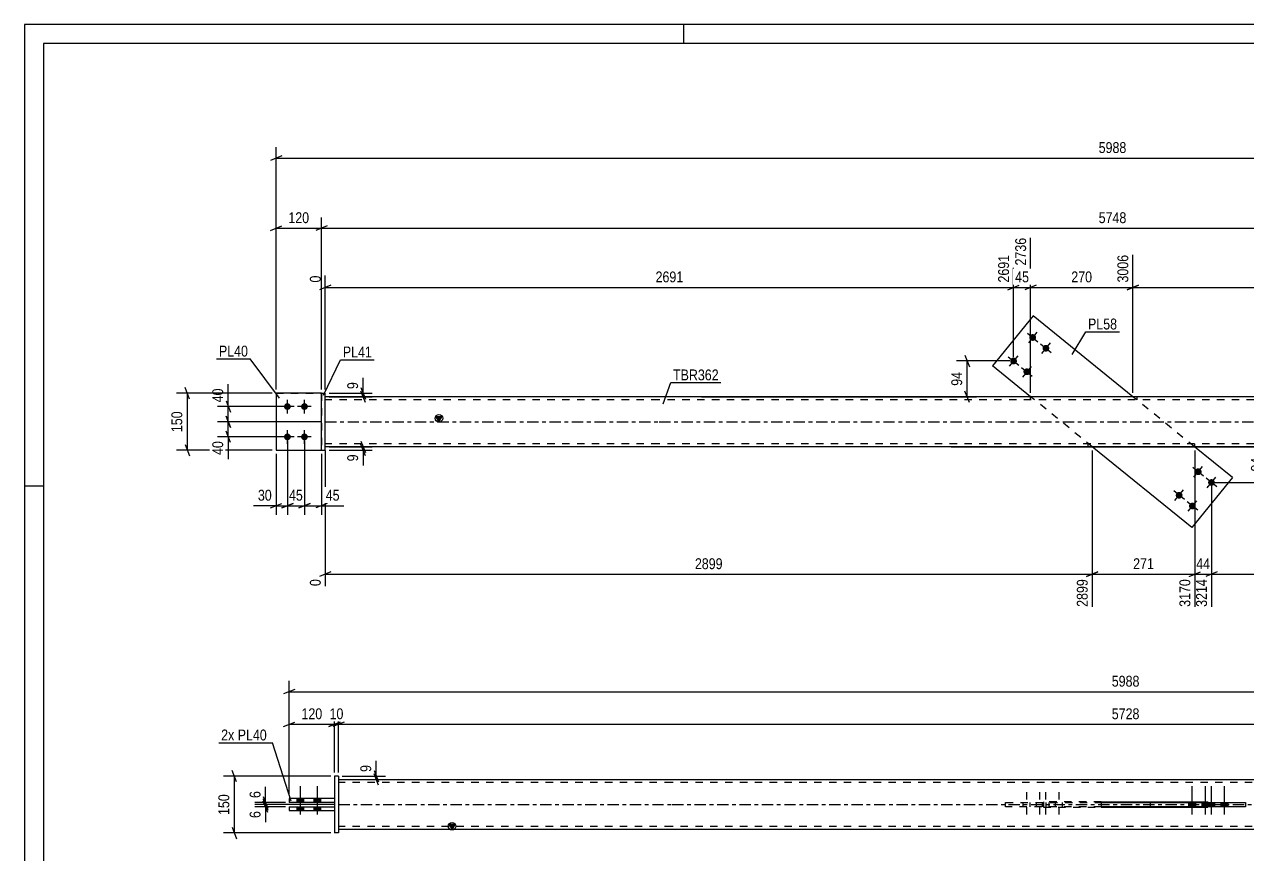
# Model space of a CAD drawing. Header units: millimetres. Extents: x 0 to 594, y 0 to 420.
# Drawn here: x 0 to 322.8, y 200.7 to 420 of the extents above; entities that cross this region are included whole.
import ezdxf

# ---------------------------------------------------------------- set-up
doc = ezdxf.new("R2010")
doc.units = ezdxf.units.MM
doc.linetypes.add('DXK_LINE_DOT2', pattern=[3.9198, 1.9599, -1.9599])
doc.linetypes.add('DXK_LINE_DOT3', pattern=[5.9187, 2.979, -0.9799, 0.9799, -0.9799])
doc.styles.add('Arial Narrow', font='ARIALN.TTF', dxfattribs={"height": 0.2})

# ---------------------------------------------------------------- blocks, each defined once
blk = doc.blocks.new('Unknown-580570090-1163')
at = {"color": 5, "linetype": 'Continuous'}
for p, q in [((594, 420), (0, 420)), ((0, 420), (0, 0)), ((174, 415), (174, 420)), ((589, 415), (5, 415)), ((5, 415), (5, 5)), ((5, 298), (0, 298))]:
    blk.add_line(p, q, dxfattribs=at)
blk = doc.blocks.new('Part-580570090-1989 - 1977')
at = {"linetype": 'Continuous'}
blk.add_hatch(color=2, dxfattribs=at).paths.add_polyline_path([(112.85, 207.32), (112.05, 208.72), (113.65, 208.72)])
at = {"color": 2, "linetype": 'Continuous'}
for p, q in [((82.85, 220.52), (170.85, 220.52)), ((170.95, 220.52), (410.29, 220.52)), ((284.18, 214.62), (284.18, 213.22)), ((284.18, 214.62), (312.34, 214.62)), ((284.18, 213.22), (312.34, 213.22)), ((297.06, 214.62), (297.06, 214.52)), ((297.06, 213.22), (297.06, 213.32)), ((312.34, 214.62), (312.34, 214.52)), ((312.34, 213.22), (312.34, 213.32)), ((170.85, 207.32), (82.85, 207.32)), ((112.85, 207.32), (112.05, 208.72)), ((112.05, 208.72), (113.65, 208.72)), ((113.65, 208.72), (112.85, 207.32)), ((410.29, 207.32), (170.95, 207.32))]:
    blk.add_line(p, q, dxfattribs=at)
at = {"color": 7, "linetype": 'DXK_LINE_DOT2'}
for p, q in [((82.85, 220.52), (82.85, 207.32)), ((170.85, 219.72), (82.85, 219.72)), ((410.29, 219.72), (170.95, 219.72)), ((268.9, 214.62), (268.9, 213.22)), ((284.18, 214.62), (268.9, 214.62)), ((268.9, 213.22), (284.18, 213.22)), ((297.06, 214.52), (297.06, 213.32)), ((312.34, 214.52), (312.34, 213.32)), ((170.85, 208.12), (82.85, 208.12)), ((410.29, 208.12), (170.95, 208.12))]:
    blk.add_line(p, q, dxfattribs=at)
at = {"color": 7, "linetype": 'DXK_LINE_DOT3'}
for p, q in [((82.85, 213.92), (170.85, 213.92)), ((170.95, 213.92), (410.29, 213.92))]:
    blk.add_line(p, q, dxfattribs=at)
at = {"color": 2, "linetype": 'Continuous'}
blk.add_circle((112.85, 208.22), 1, dxfattribs=at)
blk = doc.blocks.new('Part-580570090-2005 - 1977')
at = {"color": 2, "linetype": 'Continuous'}
for p, q in [((69.85, 213.32), (69.85, 212.32)), ((69.85, 213.32), (81.85, 213.32)), ((81.85, 213.32), (81.85, 212.32)), ((69.85, 212.32), (81.85, 212.32))]:
    blk.add_line(p, q, dxfattribs=at)
blk = doc.blocks.new('Part-580570090-2010 - 1977')
at = {"color": 2, "linetype": 'Continuous'}
for p, q in [((69.85, 215.52), (69.85, 214.52)), ((81.85, 215.52), (69.85, 215.52)), ((81.85, 214.52), (69.85, 214.52)), ((81.85, 215.52), (81.85, 214.52))]:
    blk.add_line(p, q, dxfattribs=at)
blk = doc.blocks.new('Part-580570090-2013 - 1977')
at = {"color": 2, "linetype": 'Continuous'}
for p, q in [((82.85, 221.42), (81.85, 221.42)), ((81.85, 221.42), (81.85, 206.42)), ((82.85, 221.42), (82.85, 206.42)), ((82.85, 206.42), (81.85, 206.42))]:
    blk.add_line(p, q, dxfattribs=at)
blk = doc.blocks.new('Part-580570090-2016 - 1977')
at = {"color": 7, "linetype": 'DXK_LINE_DOT2'}
for p, q in [((258.95, 213.32), (258.95, 214.52)), ((258.95, 214.52), (284.18, 214.52)), ((284.18, 213.32), (258.95, 213.32)), ((269.66, 213.32), (269.66, 214.52))]:
    blk.add_line(p, q, dxfattribs=at)
at = {"color": 2, "linetype": 'Continuous'}
for p, q in [((284.18, 214.52), (322.29, 214.52)), ((322.29, 213.32), (284.18, 213.32)), ((311.58, 213.32), (311.58, 214.52)), ((322.29, 214.52), (322.29, 213.32))]:
    blk.add_line(p, q, dxfattribs=at)
blk = doc.blocks.new('Bolt-580570090-2018 - 1977')
at = {"linetype": 'Continuous'}
for points in [[(71.95, 214.52), (73.75, 214.52), (73.75, 215.52), (71.95, 215.52)], [(71.95, 214.52), (73.75, 214.52), (73.75, 215.52), (71.95, 215.52)], [(71.95, 212.32), (73.75, 212.32), (73.75, 213.32), (71.95, 213.32)], [(71.95, 212.32), (73.75, 212.32), (73.75, 213.32), (71.95, 213.32)], [(76.45, 214.52), (78.25, 214.52), (78.25, 215.52), (76.45, 215.52)], [(76.45, 214.52), (78.25, 214.52), (78.25, 215.52), (76.45, 215.52)], [(76.45, 212.32), (78.25, 212.32), (78.25, 213.32), (76.45, 213.32)], [(76.45, 212.32), (78.25, 212.32), (78.25, 213.32), (76.45, 213.32)]]:
    blk.add_hatch(color=1, dxfattribs=at).paths.add_polyline_path(points)
at = {"color": 1, "linetype": 'Continuous'}
for p, q in [((72.85, 211.32), (72.85, 218.82)), ((72.85, 211.32), (72.85, 218.82)), ((77.35, 211.32), (77.35, 218.82)), ((77.35, 211.32), (77.35, 218.82)), ((71.95, 214.52), (71.95, 215.52)), ((71.95, 214.52), (71.95, 215.52)), ((71.95, 212.32), (71.95, 213.32)), ((71.95, 212.32), (71.95, 213.32)), ((73.75, 214.52), (73.75, 215.52)), ((73.75, 214.52), (73.75, 215.52)), ((73.75, 212.32), (73.75, 213.32)), ((73.75, 212.32), (73.75, 213.32)), ((76.45, 214.52), (76.45, 215.52)), ((76.45, 214.52), (76.45, 215.52)), ((76.45, 212.32), (76.45, 213.32)), ((76.45, 212.32), (76.45, 213.32)), ((78.25, 214.52), (78.25, 215.52)), ((78.25, 214.52), (78.25, 215.52)), ((78.25, 212.32), (78.25, 213.32)), ((78.25, 212.32), (78.25, 213.32))]:
    blk.add_line(p, q, dxfattribs=at)
blk = doc.blocks.new('Bolt-580570090-2019 - 1977')
at = {"color": 1, "linetype": 'DXK_LINE_DOT2'}
for p, q in [((264.5, 211.32), (264.5, 218.82)), ((268, 211.32), (268, 218.82)), ((269.54, 211.32), (269.54, 218.82)), ((273.04, 211.32), (273.04, 218.82)), ((263.6, 213.32), (263.6, 214.52)), ((265.4, 213.32), (265.4, 214.52)), ((267.1, 213.32), (267.1, 214.52)), ((268.64, 213.32), (268.64, 214.52)), ((268.9, 213.32), (268.9, 214.52)), ((270.44, 213.32), (270.44, 214.52)), ((272.14, 213.32), (272.14, 214.52)), ((273.94, 213.32), (273.94, 214.52))]:
    blk.add_line(p, q, dxfattribs=at)
blk = doc.blocks.new('Bolt-580570090-2020 - 1977')
at = {"linetype": 'Continuous'}
for points in [[(307.3, 213.32), (309.1, 213.32), (309.1, 214.52), (307.3, 214.52)], [(310.8, 213.32), (312.6, 213.32), (312.6, 214.52), (310.8, 214.52)], [(312.34, 213.32), (314.14, 213.32), (314.14, 214.52), (312.34, 214.52)], [(315.84, 213.32), (317.64, 213.32), (317.64, 214.52), (315.84, 214.52)]]:
    blk.add_hatch(color=1, dxfattribs=at).paths.add_polyline_path(points)
at = {"color": 1, "linetype": 'Continuous'}
for p, q in [((308.2, 211.32), (308.2, 218.82)), ((311.7, 211.32), (311.7, 218.82)), ((313.24, 211.32), (313.24, 218.82)), ((316.74, 211.32), (316.74, 218.82)), ((307.3, 213.32), (307.3, 214.52)), ((309.1, 213.32), (309.1, 214.52)), ((310.8, 213.32), (310.8, 214.52)), ((312.34, 213.32), (312.34, 214.52)), ((312.6, 213.32), (312.6, 214.52)), ((314.14, 213.32), (314.14, 214.52)), ((315.84, 213.32), (315.84, 214.52)), ((317.64, 213.32), (317.64, 214.52))]:
    blk.add_line(p, q, dxfattribs=at)
blk = doc.blocks.new('Part-580570090-1443 - 1403')
at = {"linetype": 'Continuous'}
blk.add_hatch(color=2, dxfattribs=at).paths.add_polyline_path([(109.39, 315.06), (108.59, 316.46), (110.19, 316.46)])
at = {"color": 2, "linetype": 'Continuous'}
for p, q in [((167.39, 321.66), (79.39, 321.66)), ((406.83, 321.66), (167.49, 321.66)), ((109.39, 315.06), (108.59, 316.46)), ((108.59, 316.46), (110.19, 316.46)), ((110.19, 316.46), (109.39, 315.06)), ((167.39, 308.46), (79.39, 308.46)), ((406.83, 308.46), (167.49, 308.46))]:
    blk.add_line(p, q, dxfattribs=at)
at = {"color": 7, "linetype": 'DXK_LINE_DOT2'}
for p, q in [((79.39, 308.46), (79.39, 321.66)), ((167.39, 320.86), (79.39, 320.86)), ((406.83, 320.86), (167.49, 320.86)), ((265.44, 321.66), (265.44, 320.86)), ((293.6, 321.66), (293.6, 320.86)), ((167.39, 309.26), (79.39, 309.26)), ((406.83, 309.26), (167.49, 309.26)), ((280.72, 308.46), (280.72, 309.26)), ((308.88, 308.46), (308.88, 309.26))]:
    blk.add_line(p, q, dxfattribs=at)
at = {"color": 7, "linetype": 'DXK_LINE_DOT3'}
for p, q in [((79.39, 315.06), (167.39, 315.06)), ((167.49, 315.06), (406.83, 315.06))]:
    blk.add_line(p, q, dxfattribs=at)
at = {"color": 2, "linetype": 'Continuous'}
blk.add_circle((109.39, 315.96), 1, dxfattribs=at)
blk = doc.blocks.new('Part-580570090-1475 - 1403')
at = {"color": 7, "linetype": 'DXK_LINE_DOT2'}
for p, q in [((66.39, 322.56), (66.39, 307.56)), ((66.39, 322.56), (78.39, 322.56)), ((78.39, 322.56), (78.39, 307.56)), ((66.39, 307.56), (78.39, 307.56))]:
    blk.add_line(p, q, dxfattribs=at)
blk = doc.blocks.new('Bolt-580570090-1411 - 1403')
at = {"linetype": 'Continuous'}
for points in [[(309.21, 301.15, -1), (310.35, 302.55, -1)], [(312.71, 298.31, -1), (313.84, 299.71, -1)], [(304.17, 294.94, -1), (305.31, 296.33, -1)], [(307.67, 292.1, -1), (308.8, 293.5, -1)]]:
    blk.add_hatch(color=1, dxfattribs=at).paths.add_polyline_path(points)
at = {"color": 1, "linetype": 'Continuous'}
for p, q in [((311.18, 300.71), (308.38, 302.98)), ((308.65, 300.45), (310.92, 303.24)), ((312.14, 297.61), (314.41, 300.41)), ((303.61, 294.24), (305.87, 297.03)), ((314.67, 297.88), (311.88, 300.15)), ((306.14, 294.5), (303.34, 296.77)), ((309.63, 291.67), (306.84, 293.93)), ((307.1, 291.4), (309.37, 294.2))]:
    blk.add_line(p, q, dxfattribs=at)
blk = doc.blocks.new('Bolt-580570090-1412 - 1403')
at = {"linetype": 'Continuous'}
for points in [[(266.65, 338.01, -1), (265.51, 336.61, -1)], [(270.14, 335.17, -1), (269.01, 333.78, -1)], [(261.61, 331.8, -1), (260.47, 330.4, -1)], [(265.1, 328.96, -1), (263.97, 327.56, -1)]]:
    blk.add_hatch(color=1, dxfattribs=at).paths.add_polyline_path(points)
at = {"color": 1, "linetype": 'Continuous'}
for p, q in [((264.68, 338.45), (267.48, 336.18)), ((267.22, 338.71), (264.95, 335.91)), ((270.71, 335.87), (268.44, 333.08)), ((262.18, 332.5), (259.91, 329.7)), ((268.18, 335.61), (270.97, 333.34)), ((259.64, 332.23), (262.44, 329.96)), ((263.14, 329.4), (265.93, 327.13)), ((265.67, 329.66), (263.4, 326.87))]:
    blk.add_line(p, q, dxfattribs=at)
blk = doc.blocks.new('Part-580570090-1490 - 1403')
at = {"color": 2, "linetype": 'Continuous'}
for p, q in [((66.39, 322.56), (66.39, 307.56)), ((78.39, 322.56), (66.39, 322.56)), ((66.39, 307.56), (78.39, 307.56))]:
    blk.add_line(p, q, dxfattribs=at)
at = {"color": 7, "linetype": 'DXK_LINE_DOT2'}
blk.add_line((78.39, 307.56), (78.39, 322.56), dxfattribs=at)
blk = doc.blocks.new('Part-580570090-1505 - 1403')
at = {"color": 2, "linetype": 'Continuous'}
for p, q in [((78.39, 307.56), (78.39, 322.56)), ((78.39, 322.56), (79.39, 322.56)), ((79.39, 307.56), (79.39, 322.56)), ((78.39, 307.56), (79.39, 307.56))]:
    blk.add_line(p, q, dxfattribs=at)
blk = doc.blocks.new('Part-580570090-1520 - 1403')
at = {"color": 2, "linetype": 'Continuous'}
for p, q in [((266.2, 343.01), (255.49, 329.81)), ((292.51, 321.66), (266.2, 343.01)), ((265.54, 321.66), (255.49, 329.81)), ((308.12, 287.1), (281.8, 308.46)), ((318.83, 300.3), (308.78, 308.46)), ((318.83, 300.3), (308.12, 287.1))]:
    blk.add_line(p, q, dxfattribs=at)
at = {"color": 7, "linetype": 'DXK_LINE_DOT2'}
for p, q in [((281.8, 308.46), (265.54, 321.66)), ((308.78, 308.46), (292.51, 321.66))]:
    blk.add_line(p, q, dxfattribs=at)
blk = doc.blocks.new('Bolt-580570090-1522 - 1403')
at = {"linetype": 'Continuous'}
for points in [[(69.39, 318.16, -1), (69.39, 319.96, -1)], [(73.89, 318.16, -1), (73.89, 319.96, -1)], [(69.39, 310.16, -1), (69.39, 311.96, -1)], [(73.89, 310.16, -1), (73.89, 311.96, -1)]]:
    blk.add_hatch(color=1, dxfattribs=at).paths.add_polyline_path(points)
at = {"color": 1, "linetype": 'Continuous'}
for p, q in [((69.39, 317.26), (69.39, 320.86)), ((73.89, 317.26), (73.89, 320.86)), ((71.19, 319.06), (67.59, 319.06)), ((75.69, 319.06), (72.09, 319.06)), ((71.19, 311.06), (67.59, 311.06)), ((69.39, 309.26), (69.39, 312.86)), ((75.69, 311.06), (72.09, 311.06)), ((73.89, 309.26), (73.89, 312.86))]:
    blk.add_line(p, q, dxfattribs=at)
blk = doc.blocks.new('StraightDimension-580570090-2133 - 1977')
at = {"color": 7, "linetype": 'Continuous'}
for p, q in [((84.35, 235.73), (81.35, 234.53)), ((82.85, 222.42), (82.85, 237.98)), ((82.85, 235.13), (498.39, 235.13))]:
    blk.add_line(p, q, dxfattribs=at)
at = {"color": 0}
blk.add_wipeout([(294.87, 235.88), (294.87, 240.08), (286.36, 240.08), (286.36, 235.88)], dxfattribs=at)
at = {"color": 3, "style": 'Arial Narrow'}
blk.add_text('5728', height=2.863, dxfattribs=at).set_placement((286.96, 236.48))
blk = doc.blocks.new('StraightDimension-580570090-2161 - 1977')
at = {"color": 7, "linetype": 'Continuous'}
for p, q in [((92.25, 222.92), (93.45, 219.92)), ((83.85, 221.42), (95.25, 221.42)), ((83.85, 220.52), (95.25, 220.52)), ((93.45, 219.02), (92.25, 222.02)), ((92.85, 220.52), (92.85, 221.42))]:
    blk.add_line(p, q, dxfattribs=at)
at = {"color": 0}
blk.add_wipeout([(92.1, 224.98), (87.9, 224.98), (87.9, 221.95), (92.1, 221.95)], dxfattribs=at)
at = {"color": 7, "linetype": 'Continuous'}
blk.add_line((92.85, 221.42), (92.85, 225.5), dxfattribs=at)
blk.add_line((92.85, 221.42), (92.85, 225.5), dxfattribs=at)
at = {"color": 3, "style": 'Arial Narrow'}
blk.add_text('9', height=2.86, rotation=90.0002, dxfattribs=at).set_placement((91.5, 222.55))
blk = doc.blocks.new('StraightDimension-580570090-2031 - 1977')
at = {"color": 7, "linetype": 'Continuous'}
for p, q in [((56, 219.92), (54.8, 222.92)), ((80.85, 221.42), (52.55, 221.42)), ((55.4, 206.42), (55.4, 221.42)), ((54.8, 207.92), (56, 204.92)), ((80.85, 206.42), (52.55, 206.42))]:
    blk.add_line(p, q, dxfattribs=at)
at = {"color": 0}
blk.add_wipeout([(54.65, 217.27), (50.45, 217.27), (50.45, 210.58), (54.65, 210.58)], dxfattribs=at)
at = {"color": 3, "style": 'Arial Narrow'}
blk.add_text('150', height=2.863, rotation=90.0002, dxfattribs=at).set_placement((54.05, 211.18))
blk = doc.blocks.new('StraightDimension-580570090-2078 - 1977')
at = {"color": 7, "linetype": 'Continuous'}
for p, q in [((68.85, 214.52), (60.79, 214.52)), ((81.85, 213.92), (60.79, 213.92)), ((63.04, 216.02), (64.24, 213.02)), ((64.24, 212.42), (63.04, 215.42)), ((63.64, 213.92), (63.64, 214.52))]:
    blk.add_line(p, q, dxfattribs=at)
at = {"color": 0}
blk.add_wipeout([(62.89, 218.08), (58.69, 218.08), (58.69, 215.05), (62.89, 215.05)], dxfattribs=at)
at = {"color": 7, "linetype": 'Continuous'}
blk.add_line((63.64, 214.52), (63.64, 218.6), dxfattribs=at)
blk.add_line((63.64, 214.52), (63.64, 218.6), dxfattribs=at)
at = {"color": 3, "style": 'Arial Narrow'}
blk.add_text('6', height=2.86, rotation=90.0002, dxfattribs=at).set_placement((62.29, 215.65))
blk = doc.blocks.new('StraightDimension-580570090-2091 - 1977')
at = {"color": 7, "linetype": 'Continuous'}
for p, q in [((81.85, 213.92), (60.79, 213.92)), ((68.85, 213.32), (60.79, 213.32)), ((63.04, 215.42), (64.24, 212.42)), ((64.24, 211.82), (63.04, 214.82)), ((63.64, 213.32), (63.64, 213.92))]:
    blk.add_line(p, q, dxfattribs=at)
at = {"color": 0}
blk.add_wipeout([(62.89, 212.8), (58.69, 212.8), (58.69, 209.77), (62.89, 209.77)], dxfattribs=at)
at = {"color": 7, "linetype": 'Continuous'}
blk.add_line((63.64, 213.32), (63.64, 209.25), dxfattribs=at)
blk.add_line((63.64, 213.32), (63.64, 209.25), dxfattribs=at)
at = {"color": 3, "style": 'Arial Narrow'}
blk.add_text('6', height=2.86, rotation=90.0002, dxfattribs=at).set_placement((62.29, 210.37))
blk = doc.blocks.new('StraightDimension-580570090-2114 - 1977')
at = {"color": 7, "linetype": 'Continuous'}
for p, q in [((68.35, 234.53), (71.35, 235.73)), ((69.85, 216.52), (69.85, 237.98)), ((83.35, 235.73), (80.35, 234.53)), ((81.85, 222.42), (81.85, 237.98)), ((69.85, 235.13), (81.85, 235.13))]:
    blk.add_line(p, q, dxfattribs=at)
at = {"color": 0}
blk.add_wipeout([(79.19, 235.88), (79.19, 240.08), (72.51, 240.08), (72.51, 235.88)], dxfattribs=at)
at = {"color": 3, "style": 'Arial Narrow'}
blk.add_text('120', height=2.863, dxfattribs=at).set_placement((73.11, 236.48))
blk = doc.blocks.new('StraightDimension-580570090-2124 - 1977')
at = {"color": 7, "linetype": 'Continuous'}
for p, q in [((80.35, 234.53), (83.35, 235.73)), ((84.35, 235.73), (81.35, 234.53)), ((81.85, 222.42), (81.85, 237.98)), ((82.85, 222.42), (82.85, 237.98)), ((81.85, 235.13), (82.85, 235.13))]:
    blk.add_line(p, q, dxfattribs=at)
at = {"color": 0}
blk.add_wipeout([(84.78, 235.88), (84.78, 240.08), (79.92, 240.08), (79.92, 235.88)], dxfattribs=at)
at = {"color": 3, "style": 'Arial Narrow'}
blk.add_text('10', height=2.863, dxfattribs=at).set_placement((80.52, 236.48))
blk = doc.blocks.new('StraightDimension-580570090-2170 - 1977')
at = {"color": 7, "linetype": 'Continuous'}
for p, q in [((69.85, 216.52), (69.85, 246.59)), ((71.35, 244.34), (68.35, 243.14)), ((69.85, 243.74), (511.39, 243.74))]:
    blk.add_line(p, q, dxfattribs=at)
at = {"color": 0}
blk.add_wipeout([(294.87, 244.49), (294.87, 248.69), (286.36, 248.69), (286.36, 244.49)], dxfattribs=at)
at = {"color": 3, "style": 'Arial Narrow'}
blk.add_text('5988', height=2.863, dxfattribs=at).set_placement((286.96, 245.09))
blk = doc.blocks.new('StraightDimension-580570090-1735 - 1403')
at = {"color": 7, "linetype": 'Continuous'}
for p, q in [((308.88, 307.46), (308.88, 266.16)), ((313.28, 298.01), (313.28, 266.16)), ((307.38, 274.17), (310.38, 275.37)), ((308.88, 274.77), (313.28, 274.77)), ((314.78, 275.37), (311.78, 274.17))]:
    blk.add_line(p, q, dxfattribs=at)
at = {"color": 0}
blk.add_wipeout([(313.51, 275.52), (313.51, 279.72), (308.65, 279.72), (308.65, 275.52)], dxfattribs=at)
at = {"color": 3, "style": 'Arial Narrow'}
blk.add_text('44', height=2.863, dxfattribs=at).set_placement((309.25, 276.12))
at = {"color": 0, "linetype": 'Continuous'}
blk.add_wipeout([(312.68, 274.07), (308.48, 274.07), (308.48, 265.56), (312.68, 265.56)], dxfattribs=at)
at = {"color": 3, "linetype": 'Continuous', "style": 'Arial Narrow'}
blk.add_text('3214', height=2.863, rotation=90.0002, dxfattribs=at).set_placement((312.08, 266.16))
blk = doc.blocks.new('StraightDimension-580570090-1671 - 1403')
at = {"color": 7, "linetype": 'Continuous'}
for p, q in [((265.54, 322.66), (265.54, 363.64)), ((292.51, 322.66), (292.51, 359.14)), ((267.04, 351.13), (264.04, 349.93)), ((265.54, 350.53), (292.51, 350.53)), ((291.01, 349.93), (294.01, 351.13))]:
    blk.add_line(p, q, dxfattribs=at)
at = {"color": 0, "linetype": 'Continuous'}
blk.add_wipeout([(291.91, 359.74), (287.71, 359.74), (287.71, 351.23), (291.91, 351.23)], dxfattribs=at)
at = {"color": 0}
blk.add_wipeout([(282.37, 351.28), (282.37, 355.48), (275.68, 355.48), (275.68, 351.28)], dxfattribs=at)
at = {"color": 3, "linetype": 'Continuous', "style": 'Arial Narrow'}
blk.add_text('3006', height=2.863, rotation=90.0002, dxfattribs=at).set_placement((291.31, 351.83))
at = {"color": 3, "style": 'Arial Narrow'}
blk.add_text('270', height=2.863, dxfattribs=at).set_placement((276.28, 351.88))
blk = doc.blocks.new('StraightDimension-580570090-1781 - 1403')
at = {"color": 7, "linetype": 'Continuous'}
for p, q in [((79.39, 307.46), (79.39, 271.64)), ((281.8, 307.46), (281.8, 266.16)), ((80.89, 275.37), (77.89, 274.17)), ((79.39, 274.77), (281.8, 274.77)), ((280.3, 274.17), (283.3, 275.37))]:
    blk.add_line(p, q, dxfattribs=at)
at = {"color": 0}
blk.add_wipeout([(184.85, 275.52), (184.85, 279.72), (176.34, 279.72), (176.34, 275.52)], dxfattribs=at)
at = {"color": 0, "linetype": 'Continuous'}
for points in [[(78.79, 274.07), (74.59, 274.07), (74.59, 271.04), (78.79, 271.04)], [(281.2, 274.07), (277, 274.07), (277, 265.56), (281.2, 265.56)]]:
    blk.add_wipeout(points, dxfattribs=at)
at = {"color": 3, "style": 'Arial Narrow'}
blk.add_text('2899', height=2.863, dxfattribs=at).set_placement((176.94, 276.12))
at = {"color": 3, "linetype": 'Continuous', "style": 'Arial Narrow'}
for s, height, p in [('0', 2.86, (78.19, 271.64)), ('2899', 2.863, (280.6, 266.16))]:
    blk.add_text(s, height=height, rotation=90.0002, dxfattribs=at).set_placement(p)
blk = doc.blocks.new('StraightDimension-580570090-1717 - 1403')
at = {"color": 7, "linetype": 'Continuous'}
for p, q in [((261.04, 332.1), (261.04, 359.14)), ((79.39, 323.56), (79.39, 353.66)), ((80.89, 351.13), (77.89, 349.93)), ((79.39, 350.53), (261.04, 350.53)), ((259.54, 349.93), (262.54, 351.13))]:
    blk.add_line(p, q, dxfattribs=at)
at = {"color": 0, "linetype": 'Continuous'}
for points in [[(260.44, 359.74), (256.24, 359.74), (256.24, 351.23), (260.44, 351.23)], [(78.79, 354.26), (74.59, 354.26), (74.59, 351.23), (78.79, 351.23)]]:
    blk.add_wipeout(points, dxfattribs=at)
at = {"color": 0}
blk.add_wipeout([(174.47, 351.28), (174.47, 355.48), (165.96, 355.48), (165.96, 351.28)], dxfattribs=at)
at = {"color": 3, "linetype": 'Continuous', "style": 'Arial Narrow'}
for s, height, p in [('2691', 2.863, (259.84, 351.83)), ('0', 2.86, (78.19, 351.83))]:
    blk.add_text(s, height=height, rotation=90.0002, dxfattribs=at).set_placement(p)
at = {"color": 3, "style": 'Arial Narrow'}
blk.add_text('2691', height=2.863, dxfattribs=at).set_placement((166.56, 351.88))
blk = doc.blocks.new('StraightDimension-580570090-1934 - 1403')
at = {"color": 7, "linetype": 'Continuous'}
for p, q in [((53.19, 320.56), (54.39, 317.56)), ((68.39, 319.06), (50.94, 319.06)), ((54.39, 313.56), (53.19, 316.56)), ((53.79, 315.06), (53.79, 319.06)), ((78.39, 315.06), (50.94, 315.06))]:
    blk.add_line(p, q, dxfattribs=at)
at = {"color": 0}
blk.add_wipeout([(53.04, 324.44), (48.84, 324.44), (48.84, 319.58), (53.04, 319.58)], dxfattribs=at)
at = {"color": 7, "linetype": 'Continuous'}
blk.add_line((53.79, 319.06), (53.79, 324.96), dxfattribs=at)
blk.add_line((53.79, 319.06), (53.79, 324.96), dxfattribs=at)
at = {"color": 3, "style": 'Arial Narrow'}
blk.add_text('40', height=2.863, rotation=90.0002, dxfattribs=at).set_placement((52.44, 320.18))
blk = doc.blocks.new('StraightDimension-580570090-1651 - 1403')
at = {"color": 7, "linetype": 'Continuous'}
for p, q in [((66.39, 323.56), (66.39, 387.54)), ((67.89, 385.29), (64.89, 384.09)), ((66.39, 384.69), (507.93, 384.69))]:
    blk.add_line(p, q, dxfattribs=at)
at = {"color": 0}
blk.add_wipeout([(291.41, 385.44), (291.41, 389.64), (282.9, 389.64), (282.9, 385.44)], dxfattribs=at)
at = {"color": 3, "style": 'Arial Narrow'}
blk.add_text('5988', height=2.863, dxfattribs=at).set_placement((283.5, 386.04))
blk = doc.blocks.new('StraightDimension-580570090-1603 - 1403')
at = {"color": 7, "linetype": 'Continuous'}
for p, q in [((78.39, 323.56), (78.39, 369.02)), ((79.89, 366.77), (76.89, 365.57)), ((78.39, 366.17), (495.93, 366.17))]:
    blk.add_line(p, q, dxfattribs=at)
at = {"color": 0}
blk.add_wipeout([(291.41, 366.92), (291.41, 371.12), (282.9, 371.12), (282.9, 366.92)], dxfattribs=at)
at = {"color": 3, "style": 'Arial Narrow'}
blk.add_text('5748', height=2.863, dxfattribs=at).set_placement((283.5, 367.52))
blk = doc.blocks.new('StraightDimension-580570090-1751 - 1403')
at = {"color": 7, "linetype": 'Continuous'}
for p, q in [((281.8, 307.46), (281.8, 266.16)), ((308.88, 307.46), (308.88, 266.16)), ((283.3, 275.37), (280.3, 274.17)), ((281.8, 274.77), (308.88, 274.77)), ((307.38, 274.17), (310.38, 275.37))]:
    blk.add_line(p, q, dxfattribs=at)
at = {"color": 0}
blk.add_wipeout([(298.68, 275.52), (298.68, 279.72), (292, 279.72), (292, 275.52)], dxfattribs=at)
at = {"color": 0, "linetype": 'Continuous'}
blk.add_wipeout([(308.28, 274.07), (304.08, 274.07), (304.08, 265.56), (308.28, 265.56)], dxfattribs=at)
at = {"color": 3, "style": 'Arial Narrow'}
blk.add_text('271', height=2.863, dxfattribs=at).set_placement((292.6, 276.12))
at = {"color": 3, "linetype": 'Continuous', "style": 'Arial Narrow'}
blk.add_text('3170', height=2.863, rotation=90.0002, dxfattribs=at).set_placement((307.68, 266.16))
blk = doc.blocks.new('StraightDimension-580570090-1846 - 1403')
at = {"color": 7, "linetype": 'Continuous'}
for p, q in [((69.39, 310.06), (69.39, 290.47)), ((73.89, 310.06), (73.89, 290.47)), ((67.89, 292.27), (70.89, 293.47)), ((69.39, 292.87), (73.89, 292.87)), ((75.39, 293.47), (72.39, 292.27))]:
    blk.add_line(p, q, dxfattribs=at)
at = {"color": 0}
blk.add_wipeout([(74.07, 293.62), (74.07, 297.82), (69.21, 297.82), (69.21, 293.62)], dxfattribs=at)
at = {"color": 3, "style": 'Arial Narrow'}
blk.add_text('45', height=2.863, dxfattribs=at).set_placement((69.81, 294.22))
blk = doc.blocks.new('StraightDimension-580570090-1526 - 1403')
at = {"color": 7, "linetype": 'Continuous'}
for p, q in [((43.59, 321.06), (42.39, 324.06)), ((65.39, 322.56), (40.14, 322.56)), ((42.99, 307.56), (42.99, 322.56)), ((65.39, 307.56), (40.14, 307.56)), ((42.39, 309.06), (43.59, 306.06))]:
    blk.add_line(p, q, dxfattribs=at)
at = {"color": 0}
blk.add_wipeout([(42.24, 318.4), (38.04, 318.4), (38.04, 311.71), (42.24, 311.71)], dxfattribs=at)
at = {"color": 3, "style": 'Arial Narrow'}
blk.add_text('150', height=2.863, rotation=90.0002, dxfattribs=at).set_placement((41.64, 312.31))
blk = doc.blocks.new('StraightDimension-580570090-1553 - 1403')
at = {"color": 7, "linetype": 'Continuous'}
for p, q in [((327.31, 309.96), (328.51, 306.96)), ((244.57, 308.46), (330.31, 308.46)), ((327.91, 299.01), (327.91, 308.46)), ((328.51, 297.51), (327.31, 300.51)), ((314.28, 299.01), (330.31, 299.01))]:
    blk.add_line(p, q, dxfattribs=at)
at = {"color": 0}
blk.add_wipeout([(327.16, 306.16), (322.96, 306.16), (322.96, 301.31), (327.16, 301.31)], dxfattribs=at)
at = {"color": 3, "style": 'Arial Narrow'}
blk.add_text('94', height=2.863, rotation=90.0002, dxfattribs=at).set_placement((326.56, 301.91))
blk = doc.blocks.new('StraightDimension-580570090-1565 - 1403')
at = {"color": 7, "linetype": 'Continuous'}
for p, q in [((88.79, 324.06), (89.99, 321.06)), ((89.99, 320.16), (88.79, 323.16)), ((80.39, 322.56), (91.79, 322.56)), ((80.39, 321.66), (91.79, 321.66)), ((89.39, 321.66), (89.39, 322.56))]:
    blk.add_line(p, q, dxfattribs=at)
at = {"color": 0}
blk.add_wipeout([(88.64, 326.11), (84.44, 326.11), (84.44, 323.08), (88.64, 323.08)], dxfattribs=at)
at = {"color": 7, "linetype": 'Continuous'}
blk.add_line((89.39, 322.56), (89.39, 326.63), dxfattribs=at)
blk.add_line((89.39, 322.56), (89.39, 326.63), dxfattribs=at)
at = {"color": 3, "style": 'Arial Narrow'}
blk.add_text('9', height=2.86, rotation=90.0002, dxfattribs=at).set_placement((88.04, 323.68))
blk = doc.blocks.new('StraightDimension-580570090-1827 - 1403')
at = {"color": 7, "linetype": 'Continuous'}
for p, q in [((73.89, 310.06), (73.89, 290.47)), ((78.39, 306.56), (78.39, 290.47)), ((72.39, 292.27), (75.39, 293.47)), ((73.89, 292.87), (78.39, 292.87)), ((79.89, 293.47), (76.89, 292.27))]:
    blk.add_line(p, q, dxfattribs=at)
at = {"color": 0}
blk.add_wipeout([(83.77, 293.62), (83.77, 297.82), (78.91, 297.82), (78.91, 293.62)], dxfattribs=at)
at = {"color": 7, "linetype": 'Continuous'}
blk.add_line((78.39, 292.87), (84.29, 292.87), dxfattribs=at)
blk.add_line((78.39, 292.87), (84.29, 292.87), dxfattribs=at)
at = {"color": 3, "style": 'Arial Narrow'}
blk.add_text('45', height=2.863, dxfattribs=at).set_placement((79.51, 294.22))
blk = doc.blocks.new('StraightDimension-580570090-1572 - 1403')
at = {"color": 7, "linetype": 'Continuous'}
for p, q in [((88.79, 309.96), (89.99, 306.96)), ((80.39, 308.46), (91.79, 308.46)), ((80.39, 307.56), (91.79, 307.56)), ((89.99, 306.06), (88.79, 309.06)), ((89.39, 307.56), (89.39, 308.46))]:
    blk.add_line(p, q, dxfattribs=at)
at = {"color": 0}
blk.add_wipeout([(88.64, 307.03), (84.44, 307.03), (84.44, 304), (88.64, 304)], dxfattribs=at)
at = {"color": 7, "linetype": 'Continuous'}
blk.add_line((89.39, 307.56), (89.39, 303.48), dxfattribs=at)
blk.add_line((89.39, 307.56), (89.39, 303.48), dxfattribs=at)
at = {"color": 3, "style": 'Arial Narrow'}
blk.add_text('9', height=2.86, rotation=90.0002, dxfattribs=at).set_placement((88.04, 304.6))
blk = doc.blocks.new('StraightDimension-580570090-1773 - 1403')
at = {"color": 7, "linetype": 'Continuous'}
for p, q in [((494.93, 306.56), (494.93, 266.16)), ((313.28, 298.01), (313.28, 266.16)), ((314.78, 275.37), (311.78, 274.17)), ((313.28, 274.77), (494.93, 274.77)), ((493.43, 274.17), (496.43, 275.37))]:
    blk.add_line(p, q, dxfattribs=at)
at = {"color": 0}
blk.add_wipeout([(408.36, 275.52), (408.36, 279.72), (399.85, 279.72), (399.85, 275.52)], dxfattribs=at)
at = {"color": 0, "linetype": 'Continuous'}
blk.add_wipeout([(494.33, 274.07), (490.13, 274.07), (490.13, 265.56), (494.33, 265.56)], dxfattribs=at)
at = {"color": 3, "style": 'Arial Narrow'}
blk.add_text('2515', height=2.863, dxfattribs=at).set_placement((400.45, 276.12))
at = {"color": 3, "linetype": 'Continuous', "style": 'Arial Narrow'}
blk.add_text('5728', height=2.863, rotation=90.0002, dxfattribs=at).set_placement((493.73, 266.16))
blk = doc.blocks.new('StraightDimension-580570090-1581 - 1403')
at = {"color": 7, "linetype": 'Continuous'}
for p, q in [((66.39, 323.56), (66.39, 369.02)), ((78.39, 323.56), (78.39, 369.02)), ((64.89, 365.57), (67.89, 366.77)), ((66.39, 366.17), (78.39, 366.17)), ((79.89, 366.77), (76.89, 365.57))]:
    blk.add_line(p, q, dxfattribs=at)
at = {"color": 0}
blk.add_wipeout([(75.73, 366.92), (75.73, 371.12), (69.05, 371.12), (69.05, 366.92)], dxfattribs=at)
at = {"color": 3, "style": 'Arial Narrow'}
blk.add_text('120', height=2.863, dxfattribs=at).set_placement((69.65, 367.52))
blk = doc.blocks.new('StraightDimension-580570090-1947 - 1403')
at = {"color": 7, "linetype": 'Continuous'}
for p, q in [((53.19, 316.56), (54.39, 313.56)), ((78.39, 315.06), (50.94, 315.06)), ((53.79, 311.06), (53.79, 315.06)), ((68.39, 311.06), (50.94, 311.06)), ((54.39, 309.56), (53.19, 312.56))]:
    blk.add_line(p, q, dxfattribs=at)
at = {"color": 0}
blk.add_wipeout([(53.04, 310.53), (48.84, 310.53), (48.84, 305.67), (53.04, 305.67)], dxfattribs=at)
at = {"color": 7, "linetype": 'Continuous'}
blk.add_line((53.79, 311.06), (53.79, 305.15), dxfattribs=at)
blk.add_line((53.79, 311.06), (53.79, 305.15), dxfattribs=at)
at = {"color": 3, "style": 'Arial Narrow'}
blk.add_text('40', height=2.863, rotation=90.0002, dxfattribs=at).set_placement((52.44, 306.27))
blk = doc.blocks.new('StraightDimension-580570090-1691 - 1403')
at = {"color": 7, "linetype": 'Continuous'}
for p, q in [((265.54, 322.66), (265.54, 363.64)), ((261.04, 332.1), (261.04, 359.14)), ((259.54, 349.93), (262.54, 351.13)), ((261.04, 350.53), (265.54, 350.53)), ((267.04, 351.13), (264.04, 349.93))]:
    blk.add_line(p, q, dxfattribs=at)
at = {"color": 0}
blk.add_wipeout([(265.72, 351.28), (265.72, 355.48), (260.86, 355.48), (260.86, 351.28)], dxfattribs=at)
at = {"color": 0, "linetype": 'Continuous'}
blk.add_wipeout([(264.94, 364.24), (260.74, 364.24), (260.74, 355.73), (264.94, 355.73)], dxfattribs=at)
at = {"color": 3, "linetype": 'Continuous', "style": 'Arial Narrow'}
blk.add_text('2736', height=2.863, rotation=90.0002, dxfattribs=at).set_placement((264.34, 356.33))
at = {"color": 3, "style": 'Arial Narrow'}
blk.add_text('45', height=2.863, dxfattribs=at).set_placement((261.46, 351.88))
blk = doc.blocks.new('StraightDimension-580570090-1705 - 1403')
at = {"color": 7, "linetype": 'Continuous'}
for p, q in [((292.51, 322.66), (292.51, 359.14)), ((494.93, 323.56), (494.93, 359.14)), ((294.01, 351.13), (291.01, 349.93)), ((292.51, 350.53), (494.93, 350.53)), ((493.43, 349.93), (496.43, 351.13))]:
    blk.add_line(p, q, dxfattribs=at)
at = {"color": 0, "linetype": 'Continuous'}
blk.add_wipeout([(494.33, 359.74), (490.13, 359.74), (490.13, 351.23), (494.33, 351.23)], dxfattribs=at)
at = {"color": 0}
blk.add_wipeout([(397.98, 351.28), (397.98, 355.48), (389.47, 355.48), (389.47, 351.28)], dxfattribs=at)
at = {"color": 3, "linetype": 'Continuous', "style": 'Arial Narrow'}
blk.add_text('5728', height=2.863, rotation=90.0002, dxfattribs=at).set_placement((493.73, 351.83))
at = {"color": 3, "style": 'Arial Narrow'}
blk.add_text('2722', height=2.863, dxfattribs=at).set_placement((390.07, 351.88))
blk = doc.blocks.new('StraightDimension-580570090-1724 - 1403')
at = {"color": 7, "linetype": 'Continuous'}
for p, q in [((248.22, 332.6), (249.42, 329.6)), ((260.04, 331.1), (245.97, 331.1)), ((248.82, 321.66), (248.82, 331.1)), ((249.42, 320.16), (248.22, 323.16)), ((178.65, 321.66), (251.22, 321.66))]:
    blk.add_line(p, q, dxfattribs=at)
at = {"color": 0}
blk.add_wipeout([(248.07, 328.81), (243.87, 328.81), (243.87, 323.95), (248.07, 323.95)], dxfattribs=at)
at = {"color": 3, "style": 'Arial Narrow'}
blk.add_text('94', height=2.863, rotation=90.0002, dxfattribs=at).set_placement((247.47, 324.55))
blk = doc.blocks.new('StraightDimension-580570090-1859 - 1403')
at = {"color": 7, "linetype": 'Continuous'}
for p, q in [((69.39, 310.06), (69.39, 290.47)), ((66.39, 306.56), (66.39, 290.47)), ((64.89, 292.27), (67.89, 293.47)), ((66.39, 292.87), (69.39, 292.87)), ((70.89, 293.47), (67.89, 292.27))]:
    blk.add_line(p, q, dxfattribs=at)
at = {"color": 0}
blk.add_wipeout([(65.86, 293.62), (65.86, 297.82), (61.01, 297.82), (61.01, 293.62)], dxfattribs=at)
at = {"color": 7, "linetype": 'Continuous'}
blk.add_line((66.39, 292.87), (60.48, 292.87), dxfattribs=at)
blk.add_line((66.39, 292.87), (60.48, 292.87), dxfattribs=at)
at = {"color": 3, "style": 'Arial Narrow'}
blk.add_text('30', height=2.863, dxfattribs=at).set_placement((61.61, 294.22))
blk = doc.blocks.new('MarkSet-580570090-2202 - 1977')
at = {"color": 0}
blk.add_wipeout([(55.38, 230.88), (55.38, 233.88), (51.91, 233.88), (51.91, 230.88)], dxfattribs=at)
blk.add_wipeout([(55.38, 230.88), (55.38, 233.88), (51.91, 233.88), (51.91, 230.88)], dxfattribs=at)
blk.add_wipeout([(63.96, 230.88), (63.96, 233.88), (56.28, 233.88), (56.28, 230.88)], dxfattribs=at)
blk.add_wipeout([(63.96, 230.88), (63.96, 233.88), (56.28, 233.88), (56.28, 230.88)], dxfattribs=at)
at = {"color": 30, "linetype": 'Continuous'}
for p in [(51.31, 230.28), (70.41, 214.84)]:
    blk.add_line(p, (65.46, 230.28), dxfattribs=at)
at = {"color": 3, "style": 'Arial Narrow'}
for s, p in [('2x', (51.91, 230.88)), ('PL40', (56.28, 230.88))]:
    blk.add_text(s, height=2.863, dxfattribs=at).set_placement(p)
blk = doc.blocks.new('Mark-580570090-1438 - 1403')
at = {"color": 0}
blk.add_wipeout([(183.22, 325.99), (183.22, 328.99), (171.17, 328.99), (171.17, 325.99)], dxfattribs=at)
blk.add_wipeout([(183.22, 325.99), (183.22, 328.99), (171.17, 328.99), (171.17, 325.99)], dxfattribs=at)
at = {"color": 30, "linetype": 'Continuous'}
for p, q in [((168.53, 319.77), (170.57, 325.39)), ((170.57, 325.39), (183.82, 325.39))]:
    blk.add_line(p, q, dxfattribs=at)
at = {"color": 3, "style": 'Arial Narrow'}
blk.add_text('TBR362', height=2.863, dxfattribs=at).set_placement((171.17, 325.99))
blk = doc.blocks.new('Mark-580570090-1486 - 1403')
at = {"color": 0}
blk.add_wipeout([(58.99, 332.28), (58.99, 335.28), (51.32, 335.28), (51.32, 332.28)], dxfattribs=at)
blk.add_wipeout([(58.99, 332.28), (58.99, 335.28), (51.32, 335.28), (51.32, 332.28)], dxfattribs=at)
at = {"color": 30, "linetype": 'Continuous'}
for p in [(50.72, 331.68), (67.34, 321.28)]:
    blk.add_line(p, (59.59, 331.68), dxfattribs=at)
at = {"color": 3, "style": 'Arial Narrow'}
blk.add_text('PL40', height=2.863, dxfattribs=at).set_placement((51.32, 332.28))
blk = doc.blocks.new('Mark-580570090-1501 - 1403')
at = {"color": 0}
blk.add_wipeout([(91.69, 332.05), (91.69, 335.05), (84.02, 335.05), (84.02, 332.05)], dxfattribs=at)
blk.add_wipeout([(91.69, 332.05), (91.69, 335.05), (84.02, 335.05), (84.02, 332.05)], dxfattribs=at)
at = {"color": 30, "linetype": 'Continuous'}
for p, q in [((78.9, 322.08), (83.42, 331.45)), ((83.42, 331.45), (92.29, 331.45))]:
    blk.add_line(p, q, dxfattribs=at)
at = {"color": 3, "style": 'Arial Narrow'}
blk.add_text('PL41', height=2.863, dxfattribs=at).set_placement((84.02, 332.05))
blk = doc.blocks.new('Mark-580570090-1516 - 1403')
at = {"color": 0}
blk.add_wipeout([(288.37, 339.43), (288.37, 342.43), (280.69, 342.43), (280.69, 339.43)], dxfattribs=at)
blk.add_wipeout([(288.37, 339.43), (288.37, 342.43), (280.69, 342.43), (280.69, 339.43)], dxfattribs=at)
at = {"color": 30, "linetype": 'Continuous'}
for p, q in [((276.49, 332.85), (280.09, 338.83)), ((280.09, 338.83), (288.97, 338.83))]:
    blk.add_line(p, q, dxfattribs=at)
at = {"color": 3, "style": 'Arial Narrow'}
blk.add_text('PL58', height=2.863, dxfattribs=at).set_placement((280.69, 339.43))

msp = doc.modelspace()

# ---------------------------------------------------------------- block references
for name in ['Unknown-580570090-1163', 'Part-580570090-1520 - 1403', 'Bolt-580570090-1412 - 1403', 'Part-580570090-1475 - 1403', 'Part-580570090-1490 - 1403', 'Bolt-580570090-1522 - 1403', 'Part-580570090-1505 - 1403', 'Part-580570090-1443 - 1403', 'Bolt-580570090-1411 - 1403', 'Part-580570090-2013 - 1977', 'Part-580570090-1989 - 1977', 'Bolt-580570090-2018 - 1977', 'Bolt-580570090-2019 - 1977', 'Bolt-580570090-2020 - 1977', 'Part-580570090-2010 - 1977', 'Part-580570090-2005 - 1977', 'Part-580570090-2016 - 1977']:
    msp.add_blockref(name, (0, 0))

# ---------------------------------------------------------------- next in the draw order: block references
for name in ['StraightDimension-580570090-1671 - 1403', 'StraightDimension-580570090-1781 - 1403', 'StraightDimension-580570090-1735 - 1403', 'StraightDimension-580570090-2133 - 1977']:
    msp.add_blockref(name, (0, 0))

# ---------------------------------------------------------------- next in the draw order: block references
for name in ['StraightDimension-580570090-1717 - 1403', 'StraightDimension-580570090-1846 - 1403', 'StraightDimension-580570090-1751 - 1403', 'StraightDimension-580570090-2031 - 1977', 'StraightDimension-580570090-2161 - 1977']:
    msp.add_blockref(name, (0, 0))

# ---------------------------------------------------------------- next in the draw order: block references
for name in ['StraightDimension-580570090-1934 - 1403', 'StraightDimension-580570090-1827 - 1403', 'StraightDimension-580570090-1553 - 1403', 'StraightDimension-580570090-2078 - 1977']:
    msp.add_blockref(name, (0, 0))

# ---------------------------------------------------------------- next in the draw order: block references
for name in ['StraightDimension-580570090-1651 - 1403', 'StraightDimension-580570090-1572 - 1403', 'StraightDimension-580570090-1773 - 1403', 'StraightDimension-580570090-2091 - 1977']:
    msp.add_blockref(name, (0, 0))

# ---------------------------------------------------------------- next in the draw order: block references
for name in ['StraightDimension-580570090-1603 - 1403', 'StraightDimension-580570090-1526 - 1403', 'StraightDimension-580570090-2114 - 1977']:
    msp.add_blockref(name, (0, 0))

# ---------------------------------------------------------------- next in the draw order: block references
for name in ['StraightDimension-580570090-1691 - 1403', 'StraightDimension-580570090-1705 - 1403', 'Mark-580570090-1516 - 1403', 'StraightDimension-580570090-1565 - 1403', 'StraightDimension-580570090-1947 - 1403', 'StraightDimension-580570090-2124 - 1977']:
    msp.add_blockref(name, (0, 0))

# ---------------------------------------------------------------- next in the draw order: block references
for name in ['StraightDimension-580570090-1581 - 1403', 'StraightDimension-580570090-1724 - 1403', 'StraightDimension-580570090-1859 - 1403', 'StraightDimension-580570090-2170 - 1977']:
    msp.add_blockref(name, (0, 0))

# ---------------------------------------------------------------- next in the draw order: block references
for name in ['Mark-580570090-1486 - 1403', 'Mark-580570090-1501 - 1403', 'Mark-580570090-1438 - 1403', 'MarkSet-580570090-2202 - 1977']:
    msp.add_blockref(name, (0, 0))

doc.saveas('drawing.dxf')
